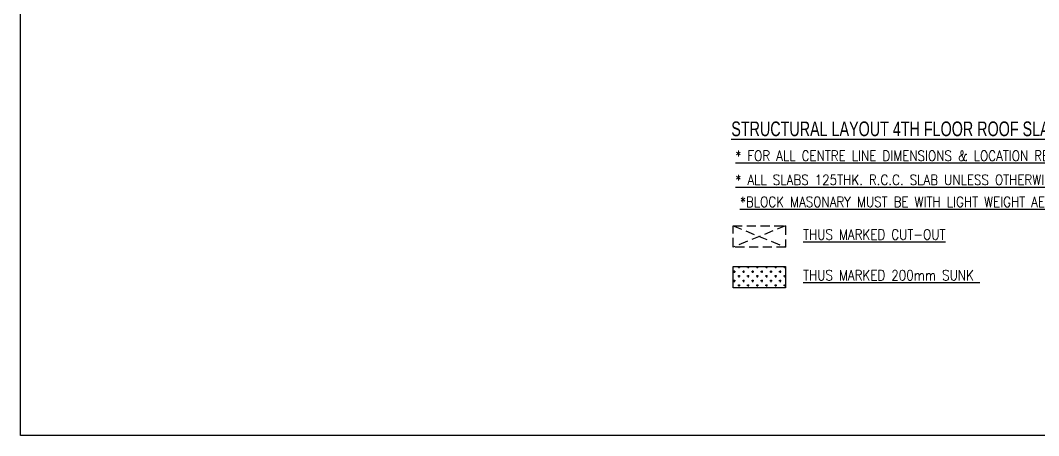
# Model space of a CAD drawing. Header units: millimetres. Extents: x 1078357 to 2594950, y -5122486 to -4636555.
# Drawn here: x 1460146 to 1487949, y -4682180 to -4670849 of the extents above; entities that cross this region are included whole.
import ezdxf

# ---------------------------------------------------------------- set-up
doc = ezdxf.new("R2010")
doc.units = ezdxf.units.MM
doc.linetypes.add('HIDDEN', pattern=[0.375, 0.25, -0.125])
doc.layers.add('Boundary', color=40, linetype='Continuous', lineweight=30)
doc.layers.add('HATCH', color=8, linetype='Continuous', lineweight=30)
for name, color, linetype in [('S TEXT', 7, 'Continuous'), ('S-CUTOUT', 8, 'HIDDEN'), ('S-LEGEND', 7, 'Continuous')]:
    doc.layers.add(name, color=color, linetype=linetype)
doc.styles.add('ROMANS', font='romans.shx', dxfattribs={"width": 0.85})
doc.styles.add('SANSSERIF', font='sas_____.pfb')

msp = doc.modelspace()

# ---------------------------------------------------------------- hatches: boundary and pattern name
at = {"layer": 'HATCH', "ltscale": 1000}
h = msp.add_hatch(dxfattribs=at)
h.set_pattern_fill('CROSS', color=8, scale=500, angle=180)
h.set_pattern_definition([(180, (2958421.36, -4080458.6), (-125, -125), [62.5, -187.5]), (270, (2958390.11, -4080427.35), (125, -125), [62.5, -187.5])])
h.paths.add_polyline_path([(1479605.6, -4677563.5), (1481041.1, -4677563.5), (1481041.1, -4678144.9), (1479605.6, -4678144.9)])

# ---------------------------------------------------------------- linework, layer by layer
at = {"layer": 'Boundary', "ltscale": 700, "elevation": 0}
msp.add_lwpolyline([(1460145.6, -4636994.1), (1565500.1, -4636994.1), (1565500.1, -4682180.2), (1460145.6, -4682180.2)], close=True, dxfattribs=at)
at = {"layer": 'S-CUTOUT', "ltscale": 1000}
for p, q in [((1479605.6, -4676453.9, 0.2), (1481041.1, -4677035.3, 0.2)), ((1481041.1, -4676453.9, 0.2), (1479605.6, -4677035.3, 0.2))]:
    msp.add_line(p, q, dxfattribs=at)
at = {"layer": 'S-CUTOUT', "ltscale": 1000, "elevation": 0.2}
msp.add_lwpolyline([(1479605.6, -4676453.9), (1481041.1, -4676453.9), (1481041.1, -4677035.3), (1479605.6, -4677035.3)], close=True, dxfattribs=at)
at = {"layer": 'S-LEGEND', "color": 1, "linetype": 'Continuous', "elevation": 0.2}
msp.add_lwpolyline([(1479605.6, -4677563.5), (1481041.1, -4677563.5), (1481041.1, -4678144.9), (1479605.6, -4678144.9)], close=True, dxfattribs=at)

# ---------------------------------------------------------------- texts
at = {"layer": 'S TEXT', "color": 1, "extrusion": (-1.33677e-08, 3.74197e-09, 1), "style": 'SANSSERIF', "width": 0.7}
msp.add_text('%%USTRUCTURAL LAYOUT 4TH FLOOR ROOF SLAB LVL. (TOWER 1)', height=400, dxfattribs=at).set_placement((1479557.6, -4674008.6, 0.2))
at = {"layer": 'S-LEGEND', "color": 0, "linetype": 'Continuous', "style": 'ROMANS', "width": 0.85}
for s, p in [('%%U* FOR ALL CENTRE LINE DIMENSIONS & LOCATION REFER ARCH. DRG.', (1479669.7, -4674682.8, 0.2)), ('%%U* ALL SLABS 125THK. R.C.C. SLAB UNLESS OTHERWISE SPECIFIED.', (1479669.7, -4675341.2, 0.2)), ('%%UTHUS MARKED CUT-OUT', (1481516.1, -4676834.1, 0.2)), ('%%UTHUS MARKED 200mm SUNK ', (1481516.1, -4677943.6, 0.2))]:
    msp.add_text(s, height=280.28, dxfattribs=at).set_placement(p)
at = {"layer": 'S-LEGEND', "color": 0, "linetype": 'Continuous', "insert": (1479793.1, -4676036, 0.2), "char_height": 280.2804, "width": 26415.119, "attachment_point": 7, "style": 'ROMANS'}
msp.add_mtext('{\\L*BLOCK MASONARY MUST BE WITH LIGHT WEIGHT AERATED CONC. BLOCK DENSITY NOT MORE THAN 8.0KN/M\\fArial|b0|i0|c0|p34;\\l³}', dxfattribs=at)

doc.saveas('drawing.dxf')
